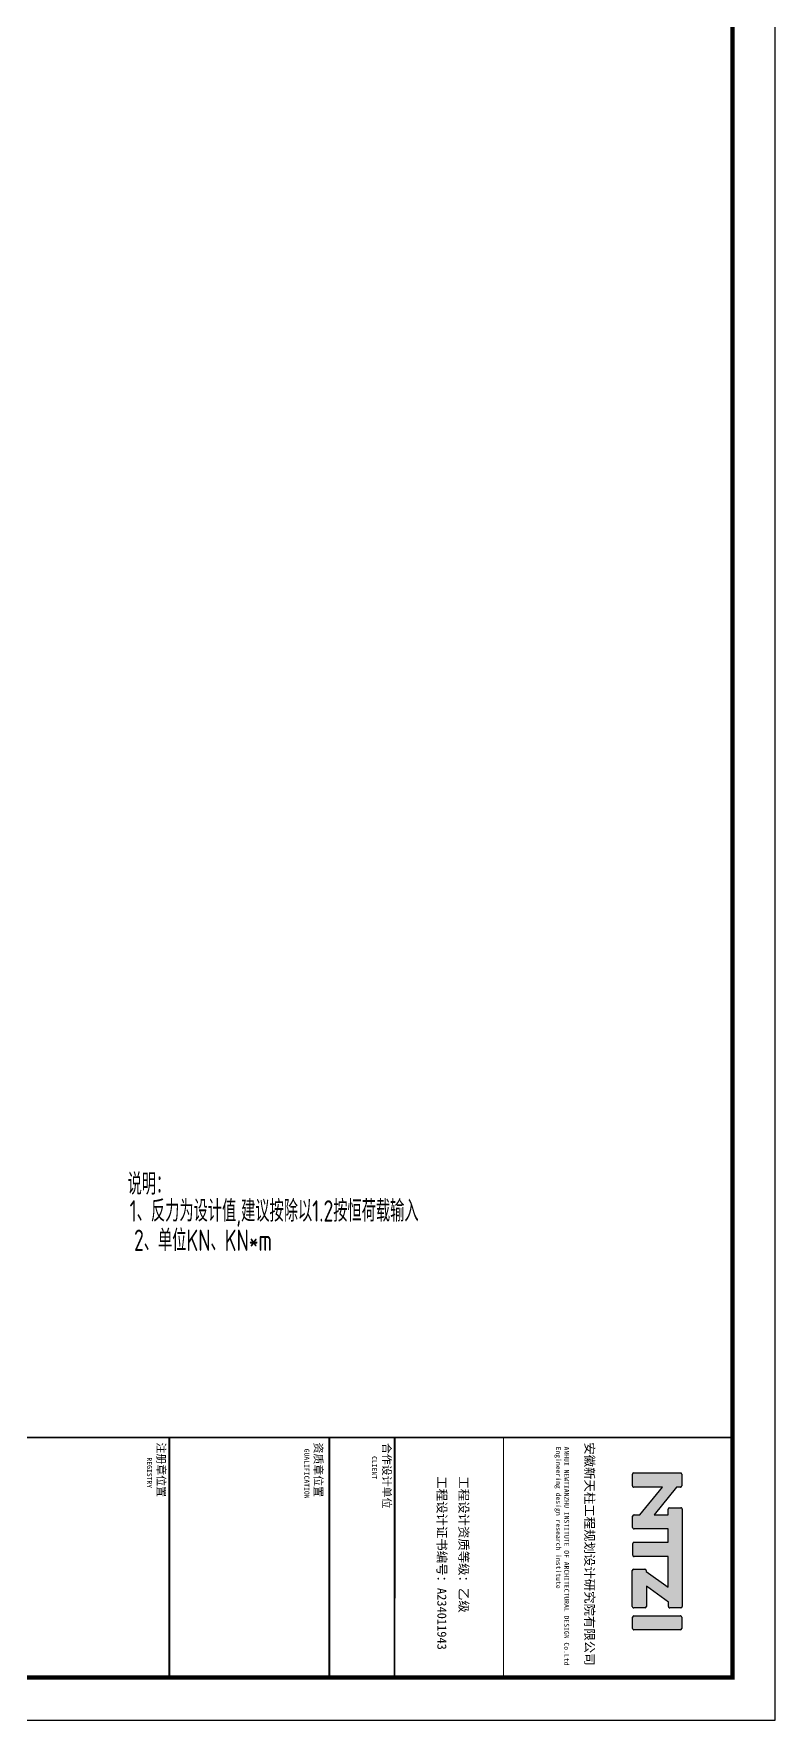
# Model space of a CAD drawing. Extents: x -32169 to 443031, y -120117 to 204739.
# Drawn here: x 97538 to 132231, y 47020 to 125856 of the extents above; entities that cross this region are included whole.
import ezdxf

# ---------------------------------------------------------------- set-up
doc = ezdxf.new("R2010")
doc.units = 0
doc.header["$LTSCALE"] = 1000
doc.layers.get('0').update_dxf_attribs({"linetype": 'CONTINUOUS'})
for name, color, linetype in [('PUB_TEXT', 7, 'CONTINUOUS'), ('PUB_TITLE', 3, 'CONTINUOUS'), ('TEXT', 7, 'CONTINUOUS')]:
    doc.layers.add(name, color=color, linetype=linetype)
doc.styles.add('TQ', font='')
doc.styles.add('TSSD', font='tssdeng.shx', dxfattribs={"width": 0.7, "bigfont": 'tssdchn.shx'})
doc.styles.get('TQ').set_extended_font_data('SimSun')

msp = doc.modelspace()

# ---------------------------------------------------------------- hatches: boundary and pattern name
h = msp.add_hatch(color=256)
h.paths.add_polyline_path([(126952.63894, 57915.02758), (125895.41097, 56621.90959), (125620.74634, 56621.92664, 0.4142135624), (125556.74273, 56557.93098), (125556.71006, 56031.63097, 0.4142135624), (125620.70572, 55967.62736), (127218.58569, 55967.52816), (127218.54674, 55340.15859), (125623.25694, 55340.25764, 0.4142135624), (125559.25333, 55276.26197), (125559.2198, 54736.21852, 0.4142135624), (125623.21546, 54672.21491), (127218.21747, 54672.11589), (127218.12899, 53246.88379), (126195.77768, 53971.26381), (126195.78041, 54015.35449, 0.4142135624), (126131.78475, 54079.3581), (125606.48647, 54079.39071, 0.4142135624), (125542.48286, 54015.39505), (125542.37853, 52334.83162, 0.4142135624), (125606.37419, 52270.82801), (126136.06136, 52270.79513, 0.4142135624), (126200.06497, 52334.79079), (126200.1246, 53295.23476), (127227.87056, 52546.15336), (127227.85734, 52333.24121, 0.4142135624), (127291.853, 52269.2376), (127812.83433, 52269.20525, 0.4142135624), (127876.83794, 52333.20092), (127877.12086, 56890.22964, 0.4142135624), (127813.1252, 56954.23325), (127279.98447, 56954.26635, 0.4142135624), (127215.98086, 56890.27069), (127215.96459, 56628.14216), (126559.64517, 56628.1829), (127613.7072, 57918.51526), (127790.73297, 57918.0953, 0.4148903748), (127854.88443, 57982.09078), (127854.91771, 58518.08604, 0.4142135624), (127790.92205, 58582.08965), (125616.4072, 58582.22465, 0.4142135624), (125552.40359, 58518.22898), (125552.37012, 57979.11415, 0.4142135624), (125616.36578, 57915.11054)])
h.paths.add_polyline_path([(125620.52556, 51906.81164, 0.4142135624), (125556.52195, 51842.81597), (125556.48874, 51307.97275, 0.4142135624), (125620.48441, 51243.96914), (127788.45189, 51243.83454, 0.4142135624), (127852.4555, 51307.83021), (127852.4887, 51842.67343, 0.4142135624), (127788.49304, 51906.67704)])

# ---------------------------------------------------------------- linework, layer by layer
for p, q in [((125552.37012, 57979.11415), (125552.40359, 58518.22898)), ((125616.4072, 58582.22465), (127790.92205, 58582.08965)), ((127854.91771, 58518.08604), (127854.88443, 57982.09078)), ((126952.63894, 57915.02758), (125616.36578, 57915.11054)), ((125895.41097, 56621.90959), (126952.63894, 57915.02758)), ((127613.7072, 57918.51526), (126559.64517, 56628.1829)), ((127790.73297, 57918.0953), (127613.7072, 57918.51526)), ((127215.96459, 56628.14216), (127215.98086, 56890.27069)), ((127279.98447, 56954.26635), (127813.1252, 56954.23325)), ((127877.12086, 56890.22964), (127876.83794, 52333.20092)), ((125556.71006, 56031.63097), (125556.74273, 56557.93098)), ((125620.74634, 56621.92664), (125895.41097, 56621.90959)), ((126559.64517, 56628.1829), (127215.96459, 56628.14216)), ((125559.2198, 54736.21852), (125559.25333, 55276.26197)), ((127218.58569, 55967.52816), (125620.70572, 55967.62736)), ((125623.25694, 55340.25764), (127218.54674, 55340.15859)), ((127218.54674, 55340.15859), (127218.58569, 55967.52816)), ((127218.21747, 54672.11589), (125623.21546, 54672.21491)), ((127218.12899, 53246.88379), (127218.21747, 54672.11589)), ((125542.37853, 52334.83162), (125542.48286, 54015.39505)), ((125606.48647, 54079.39071), (126131.78475, 54079.3581)), ((126195.78041, 54015.35449), (126195.77768, 53971.26381)), ((126195.77768, 53971.26381), (127218.12899, 53246.88379)), ((126200.1246, 53295.23476), (126200.06497, 52334.79079)), ((127227.87056, 52546.15336), (126200.1246, 53295.23476)), ((126136.06136, 52270.79513), (125606.37419, 52270.82801)), ((127227.85734, 52333.24121), (127227.87056, 52546.15336)), ((127812.83433, 52269.20525), (127291.853, 52269.2376)), ((125556.48874, 51307.97275), (125556.52195, 51842.81597)), ((127788.45189, 51243.83454), (125620.48441, 51243.96914)), ((125620.52556, 51906.81164), (127788.49304, 51906.67704)), ((127852.4887, 51842.67343), (127852.4555, 51307.83021))]:
    msp.add_line(p, q)
for centre, start, end in [((125616.40323, 58518.22501, 0), 89.9964428972, 179.9964428855), ((127790.91807, 58518.09001, 0), 359.9964428855, 89.9964428972), ((125616.36976, 57979.11017, 0), 179.9964428855, 269.9964428972), ((127790.8848, 57982.09475, 0), 269.8640765, 359.9964428855), ((127279.9805, 56890.26672, 0), 89.9964428972, 179.9964428855), ((127813.12122, 56890.23362, 0), 359.9964428855, 89.9964428972), ((125620.70969, 56031.627, 0), 179.9964428855, 269.9964428972), ((125620.74237, 56557.927, 0), 89.9964428972, 179.9964428855), ((125623.25296, 55276.258, 0), 89.9964428972, 179.9964428855), ((125623.21944, 54736.21455, 0), 179.9964428855, 269.9964428972), ((125606.4825, 54015.39108, 0), 89.9964428972, 179.9964428855), ((126131.78078, 54015.35846, 0), 359.9964428855, 89.9964428972), ((125606.37817, 52334.82765, 0), 179.9964428855, 269.9964428972), ((126136.06534, 52334.79477, 0), 269.9964428972, 359.9964428855), ((127291.85697, 52333.23723, 0), 179.9964428855, 269.9964428972), ((127812.83831, 52333.20489, 0), 269.9964428972, 359.9964428855), ((125620.48838, 51307.96877, 0), 179.9964428855, 269.9964428972), ((125620.52159, 51842.812, 0), 89.9964428972, 179.9964428855), ((127788.45586, 51307.83418, 0), 269.9964428972, 359.9964428855), ((127788.48907, 51842.67741, 0), 359.9964428855, 89.9964428972)]:
    msp.add_arc(centre, 63.99964, start, end)
at = {"layer": 'PUB_TEXT'}
for q in [(130230.63414, 50491.72695), (129171.52359, 49020.13232)]:
    msp.add_line((130230.54277, 49020.06657), q, dxfattribs=at)
at = {"layer": 'PUB_TITLE', "lineweight": 40}
msp.add_line((111360.80507, 60246.14113), (111360.1085, 49026.20476), dxfattribs=at)
at = {"layer": 'PUB_TITLE'}
msp.add_line((130230.54277, 49020.06657), (130231.23934, 60240.00294), dxfattribs=at)
msp.add_lwpolyline([(48230.54765, 47020.10179), (132230.54765, 47020.10179), (132230.54765, 195620.10179), (48230.54765, 195620.10179)], close=True, dxfattribs=at)
at = {"layer": 'PUB_TITLE', "const_width": 200}
msp.add_lwpolyline([(50230.54765, 49020.10179), (130230.54765, 49020.10179), (130230.54765, 190620.10179), (50230.54765, 190620.10179)], close=True, dxfattribs=at)
at = {"layer": 'PUB_TITLE', "lineweight": 40, "elevation": 0}
for points, const_width in [([(130231.23934, 60240.00294), (50231.69302, 60244.96957)], 84.99952), ([(130231.23934, 60240.00294), (50231.69302, 60244.96957)], 84.99952), ([(103880.84749, 60246.60551), (103880.15092, 49026.66914)], 84.99952), ([(111361.34635, 60241.17444), (111360.64979, 49021.23807)], 84.99952), ([(114421.329, 60240.98447), (114420.63243, 49021.0481)], 84.99952), ([(119521.30008, 60240.66785), (119520.60351, 49020.73148)], 50.99971)]:
    msp.add_lwpolyline(points, dxfattribs=dict(at, const_width=const_width))

# ---------------------------------------------------------------- texts
at = {"layer": 'PUB_TEXT', "attachment_point": 1, "rotation": 269.9964428964, "style": 'TQ'}
for s, insert, char_height, width in [('注册章位置', (103687.68851, 60004.18852, 0), 373.99788, 3059.9826525), ('资质章位置', (111038.25833, 60003.73217, 0), 373.99788, 4249.9759063), ('合作设计单位', (114241.6022, 59982.0434, 0), 373.99788, 3498.500263), ('REGISTRY', (103071.42673, 59307.10046, 0), 229.498699, 4799.0727934), ('GUALIFICATION', (110432.89409, 59714.75823, 0), 229.4986989, 5361.7696034), ('CLIENT', (113595.59062, 59369.95706, 0), 229.498699, 4799.0727934), ('ANHUI NEWTIANZHU INSTITUTE OF ARCHITECTURAL DESIGN Co.Ltd\\PEngineering design research institute', (122586.44958, 59815.70457, 0), 229.4986989, 10514.6481644)]:
    msp.add_mtext(s, dxfattribs=dict(at, insert=insert, char_height=char_height, width=width))
at = {"layer": 'PUB_TEXT', "char_height": 424.9975906, "attachment_point": 1, "rotation": 269.9964428964, "style": 'TQ'}
for s, insert in [('安徽新天柱工程规划设计研究院有限公司 ', (123756.87077, 60012.10237, 0)), ('工程设计证书编号：A234011943 ', (116849.23647, 58420.95539, 0)), ('工程设计资质等级：乙级 ', (117869.23069, 58420.89207, 0))]:
    msp.add_mtext(s, dxfattribs=dict(at, insert=insert))
at = {"layer": 'TEXT', "style": 'TSSD', "width": 0.7}
for s, p in [('说明：', (101930.04397, 71587.85282)), ('1、反力为设计值,建议按除以1.2按恒荷载输入', (102023.92151, 70327.80786)), ('2、单位KN、KN*m', (102232.92105, 68956.2062))]:
    msp.add_text(s, height=1000, dxfattribs=at).set_placement(p)

doc.saveas('drawing.dxf')
